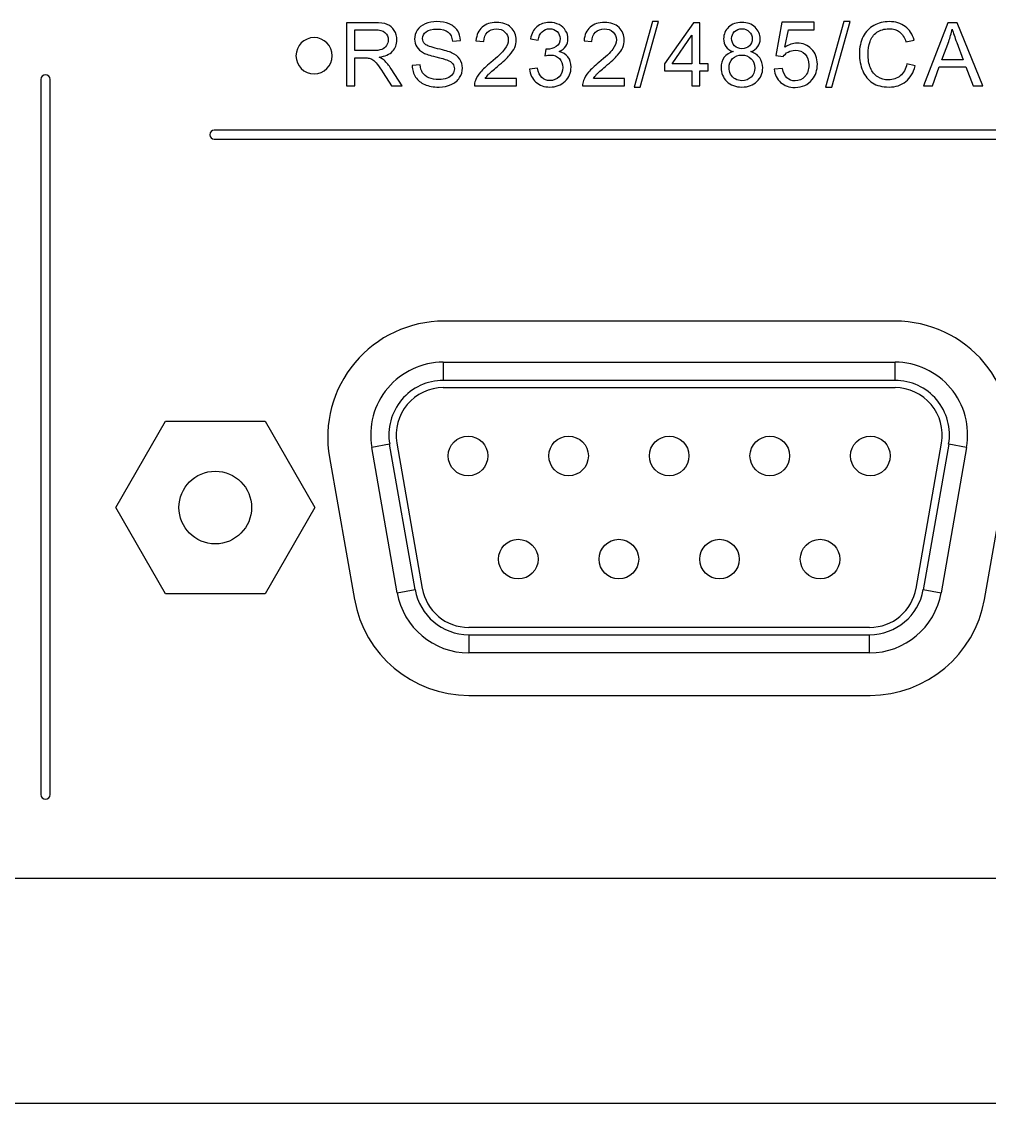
# Model space of a CAD drawing. Header units: millimetres. Extents: x 4086 to 8318, y 123 to 1549.
# Drawn here: x 7037.29 to 7063.95, y 1054.42 to 1084.2 of the extents above; entities that cross this region are included whole.
import ezdxf

# ---------------------------------------------------------------- set-up
doc = ezdxf.new("R2010")
doc.units = ezdxf.units.MM
doc.layers.add('20_ALL_FEATURES', color=7, linetype='Continuous')
doc.layers.add('layer 3', color=7, linetype='Continuous')

msp = doc.modelspace()

# ---------------------------------------------------------------- linework, layer by layer
at = {"layer": '20_ALL_FEATURES', "color": 7, "linetype": 'Continuous'}
for p, q in [((7061.353, 1075.955), (7048.923, 1075.955)), ((7048.908, 1074.825), (7048.908, 1074.325)), ((7048.908, 1074.825), (7061.347, 1074.825)), ((7061.347, 1074.325), (7061.347, 1074.825)), ((7061.347, 1074.325), (7048.908, 1074.325)), ((7048.908, 1074.125), (7061.347, 1074.125)), ((7039.885, 1070.825), (7041.256, 1073.2)), ((7041.256, 1073.2), (7043.999, 1073.2)), ((7043.999, 1073.2), (7045.37, 1070.825)), ((7047.43, 1072.566), (7046.938, 1072.48)), ((7048.13, 1068.566), (7047.43, 1072.566)), ((7047.627, 1072.6), (7048.327, 1068.6)), ((7061.928, 1068.6), (7062.628, 1072.6)), ((7062.825, 1072.566), (7062.124, 1068.564)), ((7063.317, 1072.48), (7062.825, 1072.566)), ((7045.771, 1072.198), (7046.46, 1068.298)), ((7047.638, 1068.48), (7046.938, 1072.48)), ((7063.317, 1072.48), (7062.617, 1068.48)), ((7063.812, 1068.296), (7064.503, 1072.196)), ((7041.256, 1068.45), (7039.885, 1070.825)), ((7045.37, 1070.825), (7043.999, 1068.45)), ((7043.999, 1068.45), (7041.256, 1068.45)), ((7047.638, 1068.48), (7048.13, 1068.566)), ((7062.125, 1068.566), (7062.617, 1068.48)), ((7060.647, 1067.525), (7049.608, 1067.525)), ((7049.606, 1067.325), (7060.647, 1067.325)), ((7049.608, 1067.325), (7049.608, 1066.825)), ((7060.647, 1066.825), (7060.647, 1067.325)), ((7060.647, 1066.825), (7049.608, 1066.825)), ((7049.611, 1065.655), (7060.661, 1065.655)), ((6846.023, 1060.625), (7173.323, 1060.625)), ((7173.273, 1054.425), (6846.073, 1054.425))]:
    msp.add_line(p, q, dxfattribs=at)
for centre, radius in [((7049.588, 1072.245), 0.545), ((7052.358, 1072.245), 0.545), ((7055.128, 1072.245), 0.545), ((7057.898, 1072.245), 0.545), ((7060.668, 1072.245), 0.545), ((7042.628, 1070.825), 1), ((7050.973, 1069.405), 0.545), ((7053.743, 1069.405), 0.545), ((7056.513, 1069.405), 0.545), ((7059.283, 1069.405), 0.545)]:
    msp.add_circle(centre, radius, dxfattribs=at)
for centre, radius, start, end in [((7048.923, 1072.755), 3.2, 90, 190.0162), ((7061.353, 1072.755), 3.2, 349.95, 90), ((7048.908, 1072.825), 2, 90, 189.9262), ((7061.347, 1072.825), 2, 350.0738, 90), ((7048.908, 1072.825), 1.5, 89.9999, 189.9263), ((7061.347, 1072.825), 1.5, 350.0737, 90.0001), ((7048.908, 1072.825), 1.3, 89.9999, 189.9265), ((7061.347, 1072.825), 1.3, 350.0735, 90.0001), ((7049.608, 1068.825), 2, 189.9262, 270), ((7049.608, 1068.825), 1.5, 189.9263, 269.9266), ((7049.608, 1068.825), 1.3, 189.9263, 270), ((7060.647, 1068.825), 1.3, 270, 350.0737), ((7060.647, 1068.825), 1.5, 270, 350.0004), ((7060.647, 1068.825), 2, 270, 350.0738), ((7049.611, 1068.855), 3.2, 190.0162, 270), ((7060.661, 1068.855), 3.2, 270, 349.95)]:
    msp.add_arc(centre, radius, start, end, dxfattribs=at)
at = {"layer": 'layer 3'}
for points, knots in [([(7046.238, 1082.428), (7046.238, 1082.428), (7046.238, 1084.17), (7046.238, 1084.17), (7046.238, 1084.17), (7046.238, 1084.17), (7047.01, 1084.17), (7047.01, 1084.17), (7047.01, 1084.17), (7047.165, 1084.17), (7047.283, 1084.154), (7047.364, 1084.123), (7047.364, 1084.123), (7047.444, 1084.092), (7047.509, 1084.037), (7047.557, 1083.958), (7047.557, 1083.958), (7047.605, 1083.879), (7047.629, 1083.791), (7047.629, 1083.695), (7047.629, 1083.695), (7047.629, 1083.572), (7047.589, 1083.467), (7047.509, 1083.383), (7047.509, 1083.383), (7047.429, 1083.298), (7047.306, 1083.245), (7047.139, 1083.221), (7047.139, 1083.221), (7047.2, 1083.192), (7047.246, 1083.163), (7047.278, 1083.135), (7047.278, 1083.135), (7047.345, 1083.073), (7047.409, 1082.996), (7047.469, 1082.903), (7047.469, 1082.903), (7047.469, 1082.903), (7047.77, 1082.428), (7047.77, 1082.428), (7047.77, 1082.428), (7047.77, 1082.428), (7047.482, 1082.428), (7047.482, 1082.428), (7047.482, 1082.428), (7047.482, 1082.428), (7047.252, 1082.791), (7047.252, 1082.791), (7047.252, 1082.791), (7047.185, 1082.896), (7047.129, 1082.976), (7047.086, 1083.031), (7047.086, 1083.031), (7047.042, 1083.087), (7047.003, 1083.125), (7046.969, 1083.148), (7046.969, 1083.148), (7046.935, 1083.17), (7046.899, 1083.185), (7046.864, 1083.194), (7046.864, 1083.194), (7046.838, 1083.199), (7046.795, 1083.202), (7046.736, 1083.202), (7046.736, 1083.202), (7046.736, 1083.202), (7046.469, 1083.202), (7046.469, 1083.202), (7046.469, 1083.202), (7046.469, 1083.202), (7046.469, 1082.428), (7046.469, 1082.428), (7046.469, 1082.428), (7046.469, 1082.428), (7046.238, 1082.428), (7046.238, 1082.428)], [0, 0, 0, 0, 0.05, 0.05, 0.05, 0.05, 0.1, 0.1, 0.1, 0.1, 0.15, 0.15, 0.15, 0.15, 0.2, 0.2, 0.2, 0.2, 0.25, 0.25, 0.25, 0.25, 0.3, 0.3, 0.3, 0.3, 0.35, 0.35, 0.35, 0.35, 0.4, 0.4, 0.4, 0.4, 0.45, 0.45, 0.45, 0.45, 0.5, 0.5, 0.5, 0.5, 0.55, 0.55, 0.55, 0.55, 0.6, 0.6, 0.6, 0.6, 0.65, 0.65, 0.65, 0.65, 0.7, 0.7, 0.7, 0.7, 0.75, 0.75, 0.75, 0.75, 0.8, 0.8, 0.8, 0.8, 0.85, 0.85, 0.85, 0.85, 0.9, 0.9, 0.9, 0.9, 1, 1, 1, 1]), ([(7048.049, 1082.988), (7048.049, 1082.988), (7048.266, 1083.007), (7048.266, 1083.007), (7048.266, 1083.007), (7048.276, 1082.92), (7048.3, 1082.848), (7048.337, 1082.792), (7048.337, 1082.792), (7048.375, 1082.736), (7048.434, 1082.69), (7048.513, 1082.655), (7048.513, 1082.655), (7048.592, 1082.621), (7048.681, 1082.604), (7048.78, 1082.604), (7048.78, 1082.604), (7048.868, 1082.604), (7048.945, 1082.617), (7049.012, 1082.643), (7049.012, 1082.643), (7049.08, 1082.669), (7049.13, 1082.705), (7049.162, 1082.751), (7049.162, 1082.751), (7049.195, 1082.797), (7049.212, 1082.847), (7049.212, 1082.9), (7049.212, 1082.9), (7049.212, 1082.955), (7049.196, 1083.002), (7049.164, 1083.043), (7049.164, 1083.043), (7049.133, 1083.084), (7049.081, 1083.118), (7049.008, 1083.146), (7049.008, 1083.146), (7048.961, 1083.163), (7048.858, 1083.192), (7048.697, 1083.23), (7048.697, 1083.23), (7048.537, 1083.269), (7048.425, 1083.305), (7048.361, 1083.339), (7048.361, 1083.339), (7048.278, 1083.383), (7048.217, 1083.437), (7048.176, 1083.502), (7048.176, 1083.502), (7048.135, 1083.566), (7048.115, 1083.639), (7048.115, 1083.718), (7048.115, 1083.718), (7048.115, 1083.807), (7048.14, 1083.889), (7048.19, 1083.965), (7048.19, 1083.965), (7048.24, 1084.042), (7048.312, 1084.1), (7048.408, 1084.14), (7048.408, 1084.14), (7048.504, 1084.179), (7048.611, 1084.199), (7048.728, 1084.199), (7048.728, 1084.199), (7048.857, 1084.199), (7048.971, 1084.179), (7049.069, 1084.137), (7049.069, 1084.137), (7049.168, 1084.095), (7049.244, 1084.034), (7049.297, 1083.953), (7049.297, 1083.953), (7049.35, 1083.872), (7049.378, 1083.781), (7049.382, 1083.679), (7049.382, 1083.679), (7049.382, 1083.679), (7049.161, 1083.662), (7049.161, 1083.662), (7049.161, 1083.662), (7049.149, 1083.772), (7049.109, 1083.855), (7049.04, 1083.911), (7049.04, 1083.911), (7048.972, 1083.967), (7048.871, 1083.995), (7048.737, 1083.995), (7048.737, 1083.995), (7048.597, 1083.995), (7048.496, 1083.969), (7048.432, 1083.918), (7048.432, 1083.918), (7048.368, 1083.867), (7048.336, 1083.806), (7048.336, 1083.733), (7048.336, 1083.733), (7048.336, 1083.671), (7048.359, 1083.62), (7048.404, 1083.579), (7048.404, 1083.579), (7048.449, 1083.539), (7048.564, 1083.497), (7048.751, 1083.455), (7048.751, 1083.455), (7048.939, 1083.412), (7049.067, 1083.375), (7049.137, 1083.344), (7049.137, 1083.344), (7049.238, 1083.297), (7049.313, 1083.238), (7049.361, 1083.167), (7049.361, 1083.167), (7049.409, 1083.095), (7049.433, 1083.013), (7049.433, 1082.92), (7049.433, 1082.92), (7049.433, 1082.827), (7049.407, 1082.74), (7049.354, 1082.658), (7049.354, 1082.658), (7049.301, 1082.576), (7049.225, 1082.513), (7049.126, 1082.467), (7049.126, 1082.467), (7049.026, 1082.422), (7048.915, 1082.399), (7048.79, 1082.399), (7048.79, 1082.399), (7048.633, 1082.399), (7048.501, 1082.422), (7048.395, 1082.468), (7048.395, 1082.468), (7048.288, 1082.514), (7048.205, 1082.583), (7048.145, 1082.675), (7048.145, 1082.675), (7048.084, 1082.767), (7048.052, 1082.872), (7048.049, 1082.988)], [0, 0, 0, 0, 0.027778, 0.027778, 0.027778, 0.027778, 0.055556, 0.055556, 0.055556, 0.055556, 0.083333, 0.083333, 0.083333, 0.083333, 0.111111, 0.111111, 0.111111, 0.111111, 0.138889, 0.138889, 0.138889, 0.138889, 0.166667, 0.166667, 0.166667, 0.166667, 0.194444, 0.194444, 0.194444, 0.194444, 0.222222, 0.222222, 0.222222, 0.222222, 0.25, 0.25, 0.25, 0.25, 0.277778, 0.277778, 0.277778, 0.277778, 0.305556, 0.305556, 0.305556, 0.305556, 0.333333, 0.333333, 0.333333, 0.333333, 0.361111, 0.361111, 0.361111, 0.361111, 0.388889, 0.388889, 0.388889, 0.388889, 0.416667, 0.416667, 0.416667, 0.416667, 0.444444, 0.444444, 0.444444, 0.444444, 0.472222, 0.472222, 0.472222, 0.472222, 0.5, 0.5, 0.5, 0.5, 0.527778, 0.527778, 0.527778, 0.527778, 0.555556, 0.555556, 0.555556, 0.555556, 0.583333, 0.583333, 0.583333, 0.583333, 0.611111, 0.611111, 0.611111, 0.611111, 0.638889, 0.638889, 0.638889, 0.638889, 0.666667, 0.666667, 0.666667, 0.666667, 0.694444, 0.694444, 0.694444, 0.694444, 0.722222, 0.722222, 0.722222, 0.722222, 0.75, 0.75, 0.75, 0.75, 0.777778, 0.777778, 0.777778, 0.777778, 0.805556, 0.805556, 0.805556, 0.805556, 0.833333, 0.833333, 0.833333, 0.833333, 0.861111, 0.861111, 0.861111, 0.861111, 0.888889, 0.888889, 0.888889, 0.888889, 0.916667, 0.916667, 0.916667, 0.916667, 0.944444, 0.944444, 0.944444, 0.944444, 1, 1, 1, 1]), ([(7050.919, 1082.633), (7050.919, 1082.633), (7050.919, 1082.428), (7050.919, 1082.428), (7050.919, 1082.428), (7050.919, 1082.428), (7049.765, 1082.428), (7049.765, 1082.428), (7049.765, 1082.428), (7049.764, 1082.48), (7049.772, 1082.529), (7049.791, 1082.577), (7049.791, 1082.577), (7049.82, 1082.655), (7049.868, 1082.733), (7049.933, 1082.809), (7049.933, 1082.809), (7049.998, 1082.885), (7050.092, 1082.972), (7050.213, 1083.071), (7050.213, 1083.071), (7050.401, 1083.227), (7050.529, 1083.35), (7050.596, 1083.44), (7050.596, 1083.44), (7050.664, 1083.531), (7050.697, 1083.617), (7050.697, 1083.698), (7050.697, 1083.698), (7050.697, 1083.783), (7050.667, 1083.854), (7050.606, 1083.913), (7050.606, 1083.913), (7050.545, 1083.971), (7050.466, 1084), (7050.368, 1084), (7050.368, 1084), (7050.265, 1084), (7050.182, 1083.969), (7050.12, 1083.907), (7050.12, 1083.907), (7050.058, 1083.846), (7050.027, 1083.761), (7050.026, 1083.652), (7050.026, 1083.652), (7050.026, 1083.652), (7049.807, 1083.674), (7049.807, 1083.674), (7049.807, 1083.674), (7049.822, 1083.838), (7049.879, 1083.962), (7049.977, 1084.048), (7049.977, 1084.048), (7050.075, 1084.134), (7050.207, 1084.177), (7050.373, 1084.177), (7050.373, 1084.177), (7050.54, 1084.177), (7050.672, 1084.131), (7050.77, 1084.038), (7050.77, 1084.038), (7050.867, 1083.945), (7050.916, 1083.83), (7050.916, 1083.693), (7050.916, 1083.693), (7050.916, 1083.624), (7050.902, 1083.555), (7050.873, 1083.488), (7050.873, 1083.488), (7050.845, 1083.42), (7050.797, 1083.349), (7050.731, 1083.275), (7050.731, 1083.275), (7050.665, 1083.2), (7050.555, 1083.098), (7050.402, 1082.968), (7050.402, 1082.968), (7050.273, 1082.86), (7050.19, 1082.787), (7050.154, 1082.749), (7050.154, 1082.749), (7050.117, 1082.71), (7050.087, 1082.672), (7050.064, 1082.633), (7050.064, 1082.633), (7050.064, 1082.633), (7050.919, 1082.633), (7050.919, 1082.633)], [0, 0, 0, 0, 0.043478, 0.043478, 0.043478, 0.043478, 0.086957, 0.086957, 0.086957, 0.086957, 0.130435, 0.130435, 0.130435, 0.130435, 0.173913, 0.173913, 0.173913, 0.173913, 0.217391, 0.217391, 0.217391, 0.217391, 0.26087, 0.26087, 0.26087, 0.26087, 0.304348, 0.304348, 0.304348, 0.304348, 0.347826, 0.347826, 0.347826, 0.347826, 0.391304, 0.391304, 0.391304, 0.391304, 0.434783, 0.434783, 0.434783, 0.434783, 0.478261, 0.478261, 0.478261, 0.478261, 0.521739, 0.521739, 0.521739, 0.521739, 0.565217, 0.565217, 0.565217, 0.565217, 0.608696, 0.608696, 0.608696, 0.608696, 0.652174, 0.652174, 0.652174, 0.652174, 0.695652, 0.695652, 0.695652, 0.695652, 0.73913, 0.73913, 0.73913, 0.73913, 0.782609, 0.782609, 0.782609, 0.782609, 0.826087, 0.826087, 0.826087, 0.826087, 0.869565, 0.869565, 0.869565, 0.869565, 0.913043, 0.913043, 0.913043, 0.913043, 1, 1, 1, 1]), ([(7051.285, 1082.891), (7051.285, 1082.891), (7051.499, 1082.92), (7051.499, 1082.92), (7051.499, 1082.92), (7051.524, 1082.798), (7051.565, 1082.711), (7051.624, 1082.657), (7051.624, 1082.657), (7051.683, 1082.604), (7051.755, 1082.577), (7051.841, 1082.577), (7051.841, 1082.577), (7051.942, 1082.577), (7052.027, 1082.612), (7052.096, 1082.681), (7052.096, 1082.681), (7052.165, 1082.751), (7052.2, 1082.837), (7052.2, 1082.94), (7052.2, 1082.94), (7052.2, 1083.039), (7052.168, 1083.12), (7052.103, 1083.184), (7052.103, 1083.184), (7052.039, 1083.247), (7051.958, 1083.279), (7051.858, 1083.279), (7051.858, 1083.279), (7051.818, 1083.279), (7051.768, 1083.271), (7051.707, 1083.255), (7051.707, 1083.255), (7051.707, 1083.255), (7051.731, 1083.443), (7051.731, 1083.443), (7051.731, 1083.443), (7051.745, 1083.441), (7051.757, 1083.44), (7051.766, 1083.44), (7051.766, 1083.44), (7051.857, 1083.44), (7051.939, 1083.464), (7052.012, 1083.512), (7052.012, 1083.512), (7052.085, 1083.559), (7052.122, 1083.632), (7052.122, 1083.731), (7052.122, 1083.731), (7052.122, 1083.809), (7052.095, 1083.874), (7052.042, 1083.925), (7052.042, 1083.925), (7051.989, 1083.977), (7051.92, 1084.002), (7051.837, 1084.002), (7051.837, 1084.002), (7051.753, 1084.002), (7051.684, 1083.976), (7051.628, 1083.923), (7051.628, 1083.923), (7051.573, 1083.87), (7051.537, 1083.791), (7051.521, 1083.686), (7051.521, 1083.686), (7051.521, 1083.686), (7051.307, 1083.725), (7051.307, 1083.725), (7051.307, 1083.725), (7051.333, 1083.868), (7051.393, 1083.98), (7051.485, 1084.059), (7051.485, 1084.059), (7051.578, 1084.138), (7051.693, 1084.177), (7051.831, 1084.177), (7051.831, 1084.177), (7051.926, 1084.177), (7052.014, 1084.157), (7052.094, 1084.116), (7052.094, 1084.116), (7052.174, 1084.076), (7052.235, 1084.02), (7052.277, 1083.95), (7052.277, 1083.95), (7052.32, 1083.879), (7052.341, 1083.805), (7052.341, 1083.726), (7052.341, 1083.726), (7052.341, 1083.651), (7052.321, 1083.583), (7052.28, 1083.521), (7052.28, 1083.521), (7052.24, 1083.459), (7052.18, 1083.41), (7052.101, 1083.374), (7052.101, 1083.374), (7052.204, 1083.35), (7052.284, 1083.301), (7052.341, 1083.226), (7052.341, 1083.226), (7052.398, 1083.151), (7052.426, 1083.057), (7052.426, 1082.945), (7052.426, 1082.945), (7052.426, 1082.793), (7052.37, 1082.664), (7052.26, 1082.558), (7052.26, 1082.558), (7052.149, 1082.452), (7052.008, 1082.399), (7051.839, 1082.399), (7051.839, 1082.399), (7051.686, 1082.399), (7051.559, 1082.445), (7051.458, 1082.536), (7051.458, 1082.536), (7051.357, 1082.628), (7051.299, 1082.745), (7051.285, 1082.891)], [0, 0, 0, 0, 0.032258, 0.032258, 0.032258, 0.032258, 0.064516, 0.064516, 0.064516, 0.064516, 0.096774, 0.096774, 0.096774, 0.096774, 0.129032, 0.129032, 0.129032, 0.129032, 0.16129, 0.16129, 0.16129, 0.16129, 0.193548, 0.193548, 0.193548, 0.193548, 0.225806, 0.225806, 0.225806, 0.225806, 0.258065, 0.258065, 0.258065, 0.258065, 0.290323, 0.290323, 0.290323, 0.290323, 0.322581, 0.322581, 0.322581, 0.322581, 0.354839, 0.354839, 0.354839, 0.354839, 0.387097, 0.387097, 0.387097, 0.387097, 0.419355, 0.419355, 0.419355, 0.419355, 0.451613, 0.451613, 0.451613, 0.451613, 0.483871, 0.483871, 0.483871, 0.483871, 0.516129, 0.516129, 0.516129, 0.516129, 0.548387, 0.548387, 0.548387, 0.548387, 0.580645, 0.580645, 0.580645, 0.580645, 0.612903, 0.612903, 0.612903, 0.612903, 0.645161, 0.645161, 0.645161, 0.645161, 0.677419, 0.677419, 0.677419, 0.677419, 0.709677, 0.709677, 0.709677, 0.709677, 0.741935, 0.741935, 0.741935, 0.741935, 0.774194, 0.774194, 0.774194, 0.774194, 0.806452, 0.806452, 0.806452, 0.806452, 0.83871, 0.83871, 0.83871, 0.83871, 0.870968, 0.870968, 0.870968, 0.870968, 0.903226, 0.903226, 0.903226, 0.903226, 0.935484, 0.935484, 0.935484, 0.935484, 1, 1, 1, 1]), ([(7053.895, 1082.633), (7053.895, 1082.633), (7053.895, 1082.428), (7053.895, 1082.428), (7053.895, 1082.428), (7053.895, 1082.428), (7052.742, 1082.428), (7052.742, 1082.428), (7052.742, 1082.428), (7052.74, 1082.48), (7052.748, 1082.529), (7052.767, 1082.577), (7052.767, 1082.577), (7052.796, 1082.655), (7052.844, 1082.733), (7052.909, 1082.809), (7052.909, 1082.809), (7052.974, 1082.885), (7053.068, 1082.972), (7053.189, 1083.071), (7053.189, 1083.071), (7053.377, 1083.227), (7053.505, 1083.35), (7053.572, 1083.44), (7053.572, 1083.44), (7053.64, 1083.531), (7053.673, 1083.617), (7053.673, 1083.698), (7053.673, 1083.698), (7053.673, 1083.783), (7053.643, 1083.854), (7053.582, 1083.913), (7053.582, 1083.913), (7053.521, 1083.971), (7053.442, 1084), (7053.344, 1084), (7053.344, 1084), (7053.241, 1084), (7053.158, 1083.969), (7053.096, 1083.907), (7053.096, 1083.907), (7053.034, 1083.846), (7053.003, 1083.761), (7053.002, 1083.652), (7053.002, 1083.652), (7053.002, 1083.652), (7052.783, 1083.674), (7052.783, 1083.674), (7052.783, 1083.674), (7052.798, 1083.838), (7052.855, 1083.962), (7052.953, 1084.048), (7052.953, 1084.048), (7053.051, 1084.134), (7053.183, 1084.177), (7053.349, 1084.177), (7053.349, 1084.177), (7053.516, 1084.177), (7053.648, 1084.131), (7053.746, 1084.038), (7053.746, 1084.038), (7053.843, 1083.945), (7053.892, 1083.83), (7053.892, 1083.693), (7053.892, 1083.693), (7053.892, 1083.624), (7053.878, 1083.555), (7053.849, 1083.488), (7053.849, 1083.488), (7053.821, 1083.42), (7053.773, 1083.349), (7053.707, 1083.275), (7053.707, 1083.275), (7053.641, 1083.2), (7053.531, 1083.098), (7053.378, 1082.968), (7053.378, 1082.968), (7053.249, 1082.86), (7053.166, 1082.787), (7053.13, 1082.749), (7053.13, 1082.749), (7053.093, 1082.71), (7053.063, 1082.672), (7053.04, 1082.633), (7053.04, 1082.633), (7053.04, 1082.633), (7053.895, 1082.633), (7053.895, 1082.633)], [0, 0, 0, 0, 0.043478, 0.043478, 0.043478, 0.043478, 0.086957, 0.086957, 0.086957, 0.086957, 0.130435, 0.130435, 0.130435, 0.130435, 0.173913, 0.173913, 0.173913, 0.173913, 0.217391, 0.217391, 0.217391, 0.217391, 0.26087, 0.26087, 0.26087, 0.26087, 0.304348, 0.304348, 0.304348, 0.304348, 0.347826, 0.347826, 0.347826, 0.347826, 0.391304, 0.391304, 0.391304, 0.391304, 0.434783, 0.434783, 0.434783, 0.434783, 0.478261, 0.478261, 0.478261, 0.478261, 0.521739, 0.521739, 0.521739, 0.521739, 0.565217, 0.565217, 0.565217, 0.565217, 0.608696, 0.608696, 0.608696, 0.608696, 0.652174, 0.652174, 0.652174, 0.652174, 0.695652, 0.695652, 0.695652, 0.695652, 0.73913, 0.73913, 0.73913, 0.73913, 0.782609, 0.782609, 0.782609, 0.782609, 0.826087, 0.826087, 0.826087, 0.826087, 0.869565, 0.869565, 0.869565, 0.869565, 0.913043, 0.913043, 0.913043, 0.913043, 1, 1, 1, 1]), ([(7054.159, 1082.399), (7054.159, 1082.399), (7054.665, 1084.199), (7054.665, 1084.199), (7054.665, 1084.199), (7054.665, 1084.199), (7054.837, 1084.199), (7054.837, 1084.199), (7054.837, 1084.199), (7054.837, 1084.199), (7054.331, 1082.399), (7054.331, 1082.399), (7054.331, 1082.399), (7054.331, 1082.399), (7054.159, 1082.399), (7054.159, 1082.399)], [0, 0, 0, 0, 0.2, 0.2, 0.2, 0.2, 0.4, 0.4, 0.4, 0.4, 0.6, 0.6, 0.6, 0.6, 1, 1, 1, 1]), ([(7055.756, 1082.428), (7055.756, 1082.428), (7055.756, 1082.844), (7055.756, 1082.844), (7055.756, 1082.844), (7055.756, 1082.844), (7054.999, 1082.844), (7054.999, 1082.844), (7054.999, 1082.844), (7054.999, 1082.844), (7054.999, 1083.041), (7054.999, 1083.041), (7054.999, 1083.041), (7054.999, 1083.041), (7055.795, 1084.17), (7055.795, 1084.17), (7055.795, 1084.17), (7055.795, 1084.17), (7055.97, 1084.17), (7055.97, 1084.17), (7055.97, 1084.17), (7055.97, 1084.17), (7055.97, 1083.041), (7055.97, 1083.041), (7055.97, 1083.041), (7055.97, 1083.041), (7056.206, 1083.041), (7056.206, 1083.041), (7056.206, 1083.041), (7056.206, 1083.041), (7056.206, 1082.844), (7056.206, 1082.844), (7056.206, 1082.844), (7056.206, 1082.844), (7055.97, 1082.844), (7055.97, 1082.844), (7055.97, 1082.844), (7055.97, 1082.844), (7055.97, 1082.428), (7055.97, 1082.428), (7055.97, 1082.428), (7055.97, 1082.428), (7055.756, 1082.428), (7055.756, 1082.428)], [0, 0, 0, 0, 0.083333, 0.083333, 0.083333, 0.083333, 0.166667, 0.166667, 0.166667, 0.166667, 0.25, 0.25, 0.25, 0.25, 0.333333, 0.333333, 0.333333, 0.333333, 0.416667, 0.416667, 0.416667, 0.416667, 0.5, 0.5, 0.5, 0.5, 0.583333, 0.583333, 0.583333, 0.583333, 0.666667, 0.666667, 0.666667, 0.666667, 0.75, 0.75, 0.75, 0.75, 0.833333, 0.833333, 0.833333, 0.833333, 1, 1, 1, 1]), ([(7056.89, 1083.373), (7056.801, 1083.405), (7056.735, 1083.452), (7056.692, 1083.512), (7056.692, 1083.512), (7056.65, 1083.572), (7056.628, 1083.644), (7056.628, 1083.728), (7056.628, 1083.728), (7056.628, 1083.855), (7056.674, 1083.961), (7056.765, 1084.048), (7056.765, 1084.048), (7056.856, 1084.134), (7056.977, 1084.177), (7057.128, 1084.177), (7057.128, 1084.177), (7057.279, 1084.177), (7057.402, 1084.133), (7057.494, 1084.045), (7057.494, 1084.045), (7057.587, 1083.956), (7057.633, 1083.849), (7057.633, 1083.722), (7057.633, 1083.722), (7057.633, 1083.641), (7057.612, 1083.571), (7057.57, 1083.511), (7057.57, 1083.511), (7057.527, 1083.451), (7057.463, 1083.405), (7057.377, 1083.373), (7057.377, 1083.373), (7057.484, 1083.338), (7057.564, 1083.282), (7057.62, 1083.204), (7057.62, 1083.204), (7057.675, 1083.127), (7057.703, 1083.034), (7057.703, 1082.926), (7057.703, 1082.926), (7057.703, 1082.777), (7057.651, 1082.653), (7057.546, 1082.551), (7057.546, 1082.551), (7057.44, 1082.45), (7057.302, 1082.399), (7057.131, 1082.399), (7057.131, 1082.399), (7056.959, 1082.399), (7056.821, 1082.45), (7056.715, 1082.552), (7056.715, 1082.552), (7056.61, 1082.653), (7056.558, 1082.78), (7056.558, 1082.932), (7056.558, 1082.932), (7056.558, 1083.045), (7056.587, 1083.14), (7056.644, 1083.217), (7056.644, 1083.217), (7056.702, 1083.293), (7056.784, 1083.345), (7056.89, 1083.373)], [0, 0, 0, 0, 0.058824, 0.058824, 0.058824, 0.058824, 0.117647, 0.117647, 0.117647, 0.117647, 0.176471, 0.176471, 0.176471, 0.176471, 0.235294, 0.235294, 0.235294, 0.235294, 0.294118, 0.294118, 0.294118, 0.294118, 0.352941, 0.352941, 0.352941, 0.352941, 0.411765, 0.411765, 0.411765, 0.411765, 0.470588, 0.470588, 0.470588, 0.470588, 0.529412, 0.529412, 0.529412, 0.529412, 0.588235, 0.588235, 0.588235, 0.588235, 0.647059, 0.647059, 0.647059, 0.647059, 0.705882, 0.705882, 0.705882, 0.705882, 0.764706, 0.764706, 0.764706, 0.764706, 0.823529, 0.823529, 0.823529, 0.823529, 0.882353, 0.882353, 0.882353, 0.882353, 1, 1, 1, 1]), ([(7058.022, 1082.889), (7058.022, 1082.889), (7058.252, 1082.907), (7058.252, 1082.907), (7058.252, 1082.907), (7058.269, 1082.794), (7058.309, 1082.71), (7058.37, 1082.653), (7058.37, 1082.653), (7058.432, 1082.597), (7058.508, 1082.569), (7058.597, 1082.569), (7058.597, 1082.569), (7058.704, 1082.569), (7058.793, 1082.609), (7058.866, 1082.688), (7058.866, 1082.688), (7058.939, 1082.768), (7058.975, 1082.874), (7058.975, 1083.006), (7058.975, 1083.006), (7058.975, 1083.132), (7058.941, 1083.231), (7058.871, 1083.303), (7058.871, 1083.303), (7058.801, 1083.376), (7058.709, 1083.412), (7058.594, 1083.412), (7058.594, 1083.412), (7058.523, 1083.412), (7058.459, 1083.396), (7058.403, 1083.363), (7058.403, 1083.363), (7058.346, 1083.331), (7058.302, 1083.289), (7058.269, 1083.237), (7058.269, 1083.237), (7058.269, 1083.237), (7058.062, 1083.267), (7058.062, 1083.267), (7058.062, 1083.267), (7058.062, 1083.267), (7058.234, 1084.188), (7058.234, 1084.188), (7058.234, 1084.188), (7058.234, 1084.188), (7059.123, 1084.188), (7059.123, 1084.188), (7059.123, 1084.188), (7059.123, 1084.188), (7059.123, 1083.978), (7059.123, 1083.978), (7059.123, 1083.978), (7059.123, 1083.978), (7058.41, 1083.978), (7058.41, 1083.978), (7058.41, 1083.978), (7058.41, 1083.978), (7058.314, 1083.494), (7058.314, 1083.494), (7058.314, 1083.494), (7058.422, 1083.57), (7058.534, 1083.607), (7058.652, 1083.607), (7058.652, 1083.607), (7058.808, 1083.607), (7058.94, 1083.553), (7059.047, 1083.445), (7059.047, 1083.445), (7059.154, 1083.336), (7059.208, 1083.197), (7059.208, 1083.027), (7059.208, 1083.027), (7059.208, 1082.864), (7059.161, 1082.724), (7059.067, 1082.606), (7059.067, 1082.606), (7058.952, 1082.461), (7058.795, 1082.388), (7058.597, 1082.388), (7058.597, 1082.388), (7058.434, 1082.388), (7058.301, 1082.434), (7058.198, 1082.526), (7058.198, 1082.526), (7058.095, 1082.617), (7058.036, 1082.738), (7058.022, 1082.889)], [0, 0, 0, 0, 0.043478, 0.043478, 0.043478, 0.043478, 0.086957, 0.086957, 0.086957, 0.086957, 0.130435, 0.130435, 0.130435, 0.130435, 0.173913, 0.173913, 0.173913, 0.173913, 0.217391, 0.217391, 0.217391, 0.217391, 0.26087, 0.26087, 0.26087, 0.26087, 0.304348, 0.304348, 0.304348, 0.304348, 0.347826, 0.347826, 0.347826, 0.347826, 0.391304, 0.391304, 0.391304, 0.391304, 0.434783, 0.434783, 0.434783, 0.434783, 0.478261, 0.478261, 0.478261, 0.478261, 0.521739, 0.521739, 0.521739, 0.521739, 0.565217, 0.565217, 0.565217, 0.565217, 0.608696, 0.608696, 0.608696, 0.608696, 0.652174, 0.652174, 0.652174, 0.652174, 0.695652, 0.695652, 0.695652, 0.695652, 0.73913, 0.73913, 0.73913, 0.73913, 0.782609, 0.782609, 0.782609, 0.782609, 0.826087, 0.826087, 0.826087, 0.826087, 0.869565, 0.869565, 0.869565, 0.869565, 0.913043, 0.913043, 0.913043, 0.913043, 1, 1, 1, 1]), ([(7059.434, 1082.399), (7059.434, 1082.399), (7059.94, 1084.199), (7059.94, 1084.199), (7059.94, 1084.199), (7059.94, 1084.199), (7060.112, 1084.199), (7060.112, 1084.199), (7060.112, 1084.199), (7060.112, 1084.199), (7059.606, 1082.399), (7059.606, 1082.399), (7059.606, 1082.399), (7059.606, 1082.399), (7059.434, 1082.399), (7059.434, 1082.399)], [0, 0, 0, 0, 0.2, 0.2, 0.2, 0.2, 0.4, 0.4, 0.4, 0.4, 0.6, 0.6, 0.6, 0.6, 1, 1, 1, 1]), ([(7061.673, 1083.039), (7061.673, 1083.039), (7061.904, 1082.981), (7061.904, 1082.981), (7061.904, 1082.981), (7061.856, 1082.792), (7061.769, 1082.648), (7061.644, 1082.548), (7061.644, 1082.548), (7061.518, 1082.449), (7061.365, 1082.399), (7061.184, 1082.399), (7061.184, 1082.399), (7060.997, 1082.399), (7060.844, 1082.437), (7060.727, 1082.514), (7060.727, 1082.514), (7060.609, 1082.59), (7060.52, 1082.701), (7060.459, 1082.846), (7060.459, 1082.846), (7060.397, 1082.991), (7060.367, 1083.146), (7060.367, 1083.312), (7060.367, 1083.312), (7060.367, 1083.493), (7060.401, 1083.652), (7060.47, 1083.787), (7060.47, 1083.787), (7060.54, 1083.922), (7060.638, 1084.024), (7060.766, 1084.094), (7060.766, 1084.094), (7060.894, 1084.164), (7061.034, 1084.199), (7061.188, 1084.199), (7061.188, 1084.199), (7061.362, 1084.199), (7061.508, 1084.155), (7061.627, 1084.066), (7061.627, 1084.066), (7061.745, 1083.977), (7061.828, 1083.853), (7061.875, 1083.692), (7061.875, 1083.692), (7061.875, 1083.692), (7061.649, 1083.639), (7061.649, 1083.639), (7061.649, 1083.639), (7061.608, 1083.765), (7061.55, 1083.858), (7061.473, 1083.915), (7061.473, 1083.915), (7061.396, 1083.973), (7061.3, 1084.002), (7061.184, 1084.002), (7061.184, 1084.002), (7061.05, 1084.002), (7060.938, 1083.97), (7060.849, 1083.906), (7060.849, 1083.906), (7060.759, 1083.842), (7060.696, 1083.756), (7060.66, 1083.648), (7060.66, 1083.648), (7060.623, 1083.54), (7060.605, 1083.428), (7060.605, 1083.313), (7060.605, 1083.313), (7060.605, 1083.165), (7060.627, 1083.036), (7060.67, 1082.926), (7060.67, 1082.926), (7060.712, 1082.815), (7060.779, 1082.733), (7060.87, 1082.678), (7060.87, 1082.678), (7060.961, 1082.623), (7061.059, 1082.596), (7061.165, 1082.596), (7061.165, 1082.596), (7061.294, 1082.596), (7061.402, 1082.634), (7061.492, 1082.708), (7061.492, 1082.708), (7061.581, 1082.782), (7061.641, 1082.893), (7061.673, 1083.039)], [0, 0, 0, 0, 0.043478, 0.043478, 0.043478, 0.043478, 0.086957, 0.086957, 0.086957, 0.086957, 0.130435, 0.130435, 0.130435, 0.130435, 0.173913, 0.173913, 0.173913, 0.173913, 0.217391, 0.217391, 0.217391, 0.217391, 0.26087, 0.26087, 0.26087, 0.26087, 0.304348, 0.304348, 0.304348, 0.304348, 0.347826, 0.347826, 0.347826, 0.347826, 0.391304, 0.391304, 0.391304, 0.391304, 0.434783, 0.434783, 0.434783, 0.434783, 0.478261, 0.478261, 0.478261, 0.478261, 0.521739, 0.521739, 0.521739, 0.521739, 0.565217, 0.565217, 0.565217, 0.565217, 0.608696, 0.608696, 0.608696, 0.608696, 0.652174, 0.652174, 0.652174, 0.652174, 0.695652, 0.695652, 0.695652, 0.695652, 0.73913, 0.73913, 0.73913, 0.73913, 0.782609, 0.782609, 0.782609, 0.782609, 0.826087, 0.826087, 0.826087, 0.826087, 0.869565, 0.869565, 0.869565, 0.869565, 0.913043, 0.913043, 0.913043, 0.913043, 1, 1, 1, 1]), ([(7062.133, 1082.428), (7062.133, 1082.428), (7062.801, 1084.17), (7062.801, 1084.17), (7062.801, 1084.17), (7062.801, 1084.17), (7063.055, 1084.17), (7063.055, 1084.17), (7063.055, 1084.17), (7063.055, 1084.17), (7063.764, 1082.428), (7063.764, 1082.428), (7063.764, 1082.428), (7063.764, 1082.428), (7063.501, 1082.428), (7063.501, 1082.428), (7063.501, 1082.428), (7063.501, 1082.428), (7063.3, 1082.956), (7063.3, 1082.956), (7063.3, 1082.956), (7063.3, 1082.956), (7062.567, 1082.956), (7062.567, 1082.956), (7062.567, 1082.956), (7062.567, 1082.956), (7062.378, 1082.428), (7062.378, 1082.428), (7062.378, 1082.428), (7062.378, 1082.428), (7062.133, 1082.428), (7062.133, 1082.428)], [0, 0, 0, 0, 0.111111, 0.111111, 0.111111, 0.111111, 0.222222, 0.222222, 0.222222, 0.222222, 0.333333, 0.333333, 0.333333, 0.333333, 0.444444, 0.444444, 0.444444, 0.444444, 0.555556, 0.555556, 0.555556, 0.555556, 0.666667, 0.666667, 0.666667, 0.666667, 0.777778, 0.777778, 0.777778, 0.777778, 1, 1, 1, 1]), ([(7046.469, 1083.401), (7046.469, 1083.401), (7046.963, 1083.401), (7046.963, 1083.401), (7046.963, 1083.401), (7047.069, 1083.401), (7047.151, 1083.412), (7047.21, 1083.434), (7047.21, 1083.434), (7047.269, 1083.456), (7047.314, 1083.491), (7047.344, 1083.539), (7047.344, 1083.539), (7047.375, 1083.587), (7047.391, 1083.639), (7047.391, 1083.695), (7047.391, 1083.695), (7047.391, 1083.777), (7047.361, 1083.845), (7047.301, 1083.898), (7047.301, 1083.898), (7047.242, 1083.952), (7047.148, 1083.978), (7047.019, 1083.978), (7047.019, 1083.978), (7047.019, 1083.978), (7046.469, 1083.978), (7046.469, 1083.978), (7046.469, 1083.978), (7046.469, 1083.978), (7046.469, 1083.401), (7046.469, 1083.401)], [0, 0, 0, 0, 0.111111, 0.111111, 0.111111, 0.111111, 0.222222, 0.222222, 0.222222, 0.222222, 0.333333, 0.333333, 0.333333, 0.333333, 0.444444, 0.444444, 0.444444, 0.444444, 0.555556, 0.555556, 0.555556, 0.555556, 0.666667, 0.666667, 0.666667, 0.666667, 0.777778, 0.777778, 0.777778, 0.777778, 1, 1, 1, 1]), ([(7055.756, 1083.041), (7055.756, 1083.041), (7055.756, 1083.825), (7055.756, 1083.825), (7055.756, 1083.825), (7055.756, 1083.825), (7055.21, 1083.041), (7055.21, 1083.041), (7055.21, 1083.041), (7055.21, 1083.041), (7055.756, 1083.041), (7055.756, 1083.041)], [0, 0, 0, 0, 0.25, 0.25, 0.25, 0.25, 0.5, 0.5, 0.5, 0.5, 1, 1, 1, 1]), ([(7056.847, 1083.736), (7056.847, 1083.653), (7056.874, 1083.586), (7056.926, 1083.534), (7056.926, 1083.534), (7056.979, 1083.481), (7057.048, 1083.455), (7057.133, 1083.455), (7057.133, 1083.455), (7057.216, 1083.455), (7057.283, 1083.481), (7057.336, 1083.533), (7057.336, 1083.533), (7057.388, 1083.585), (7057.414, 1083.648), (7057.414, 1083.724), (7057.414, 1083.724), (7057.414, 1083.802), (7057.387, 1083.868), (7057.333, 1083.922), (7057.333, 1083.922), (7057.28, 1083.975), (7057.212, 1084.002), (7057.131, 1084.002), (7057.131, 1084.002), (7057.048, 1084.002), (7056.981, 1083.976), (7056.927, 1083.924), (7056.927, 1083.924), (7056.874, 1083.871), (7056.847, 1083.809), (7056.847, 1083.736)], [0, 0, 0, 0, 0.111111, 0.111111, 0.111111, 0.111111, 0.222222, 0.222222, 0.222222, 0.222222, 0.333333, 0.333333, 0.333333, 0.333333, 0.444444, 0.444444, 0.444444, 0.444444, 0.555556, 0.555556, 0.555556, 0.555556, 0.666667, 0.666667, 0.666667, 0.666667, 0.777778, 0.777778, 0.777778, 0.777778, 1, 1, 1, 1]), ([(7062.634, 1083.144), (7062.634, 1083.144), (7063.228, 1083.144), (7063.228, 1083.144), (7063.228, 1083.144), (7063.228, 1083.144), (7063.046, 1083.626), (7063.046, 1083.626), (7063.046, 1083.626), (7062.991, 1083.773), (7062.95, 1083.894), (7062.921, 1083.99), (7062.921, 1083.99), (7062.897, 1083.877), (7062.865, 1083.765), (7062.825, 1083.655), (7062.825, 1083.655), (7062.825, 1083.655), (7062.634, 1083.144), (7062.634, 1083.144)], [0, 0, 0, 0, 0.166667, 0.166667, 0.166667, 0.166667, 0.333333, 0.333333, 0.333333, 0.333333, 0.5, 0.5, 0.5, 0.5, 0.666667, 0.666667, 0.666667, 0.666667, 1, 1, 1, 1]), ([(7056.777, 1082.931), (7056.777, 1082.87), (7056.791, 1082.811), (7056.819, 1082.754), (7056.819, 1082.754), (7056.848, 1082.697), (7056.891, 1082.653), (7056.948, 1082.621), (7056.948, 1082.621), (7057.005, 1082.59), (7057.067, 1082.574), (7057.132, 1082.574), (7057.132, 1082.574), (7057.235, 1082.574), (7057.32, 1082.607), (7057.386, 1082.673), (7057.386, 1082.673), (7057.452, 1082.739), (7057.485, 1082.822), (7057.485, 1082.923), (7057.485, 1082.923), (7057.485, 1083.026), (7057.45, 1083.112), (7057.383, 1083.179), (7057.383, 1083.179), (7057.315, 1083.246), (7057.229, 1083.28), (7057.125, 1083.28), (7057.125, 1083.28), (7057.024, 1083.28), (7056.941, 1083.247), (7056.875, 1083.18), (7056.875, 1083.18), (7056.81, 1083.114), (7056.777, 1083.03), (7056.777, 1082.931)], [0, 0, 0, 0, 0.1, 0.1, 0.1, 0.1, 0.2, 0.2, 0.2, 0.2, 0.3, 0.3, 0.3, 0.3, 0.4, 0.4, 0.4, 0.4, 0.5, 0.5, 0.5, 0.5, 0.6, 0.6, 0.6, 0.6, 0.7, 0.7, 0.7, 0.7, 0.8, 0.8, 0.8, 0.8, 1, 1, 1, 1]), ([(7038.077, 1082.611), (7038.077, 1076.048), (7038.077, 1066.203), (7038.077, 1062.922), (7038.077, 1062.922), (7038.077, 1062.853), (7038.021, 1062.797), (7037.952, 1062.797), (7037.952, 1062.797), (7037.883, 1062.797), (7037.827, 1062.853), (7037.827, 1062.922), (7037.827, 1062.922), (7037.827, 1069.485), (7037.827, 1079.329), (7037.827, 1082.611), (7037.827, 1082.611), (7037.827, 1082.68), (7037.883, 1082.736), (7037.952, 1082.736), (7037.952, 1082.736), (7038.021, 1082.736), (7038.077, 1082.68), (7038.077, 1082.611)], [0, 0, 0, 0, 0.142857, 0.142857, 0.142857, 0.142857, 0.285714, 0.285714, 0.285714, 0.285714, 0.428571, 0.428571, 0.428571, 0.428571, 0.571429, 0.571429, 0.571429, 0.571429, 0.714286, 0.714286, 0.714286, 0.714286, 1, 1, 1, 1]), ([(7067.701, 1080.961), (7064.781, 1080.961), (7048.44, 1080.961), (7042.6, 1080.961), (7042.6, 1080.961), (7042.531, 1080.961), (7042.475, 1081.017), (7042.475, 1081.086), (7042.475, 1081.086), (7042.475, 1081.155), (7042.531, 1081.211), (7042.6, 1081.211), (7042.6, 1081.211), (7045.52, 1081.211), (7061.861, 1081.211), (7067.701, 1081.211), (7067.701, 1081.211), (7067.77, 1081.211), (7067.826, 1081.155), (7067.826, 1081.086), (7067.826, 1081.086), (7067.826, 1081.017), (7067.77, 1080.961), (7067.701, 1080.961)], [0, 0, 0, 0, 0.142857, 0.142857, 0.142857, 0.142857, 0.285714, 0.285714, 0.285714, 0.285714, 0.428571, 0.428571, 0.428571, 0.428571, 0.571429, 0.571429, 0.571429, 0.571429, 0.714286, 0.714286, 0.714286, 0.714286, 1, 1, 1, 1])]:
    msp.add_open_spline(points, degree=3, knots=knots, dxfattribs=at)
at = {"layer": 'layer 3', "color": 142}
msp.add_open_spline([(7044.85, 1083.259), (7044.85, 1083.536), (7045.074, 1083.759), (7045.35, 1083.759), (7045.35, 1083.759), (7045.626, 1083.759), (7045.85, 1083.536), (7045.85, 1083.259), (7045.85, 1083.259), (7045.85, 1082.983), (7045.626, 1082.759), (7045.35, 1082.759), (7045.35, 1082.759), (7045.074, 1082.759), (7044.85, 1082.983), (7044.85, 1083.259)], degree=3, knots=[0, 0, 0, 0, 0.2, 0.2, 0.2, 0.2, 0.4, 0.4, 0.4, 0.4, 0.6, 0.6, 0.6, 0.6, 1, 1, 1, 1], dxfattribs=at)

doc.saveas('drawing.dxf')
